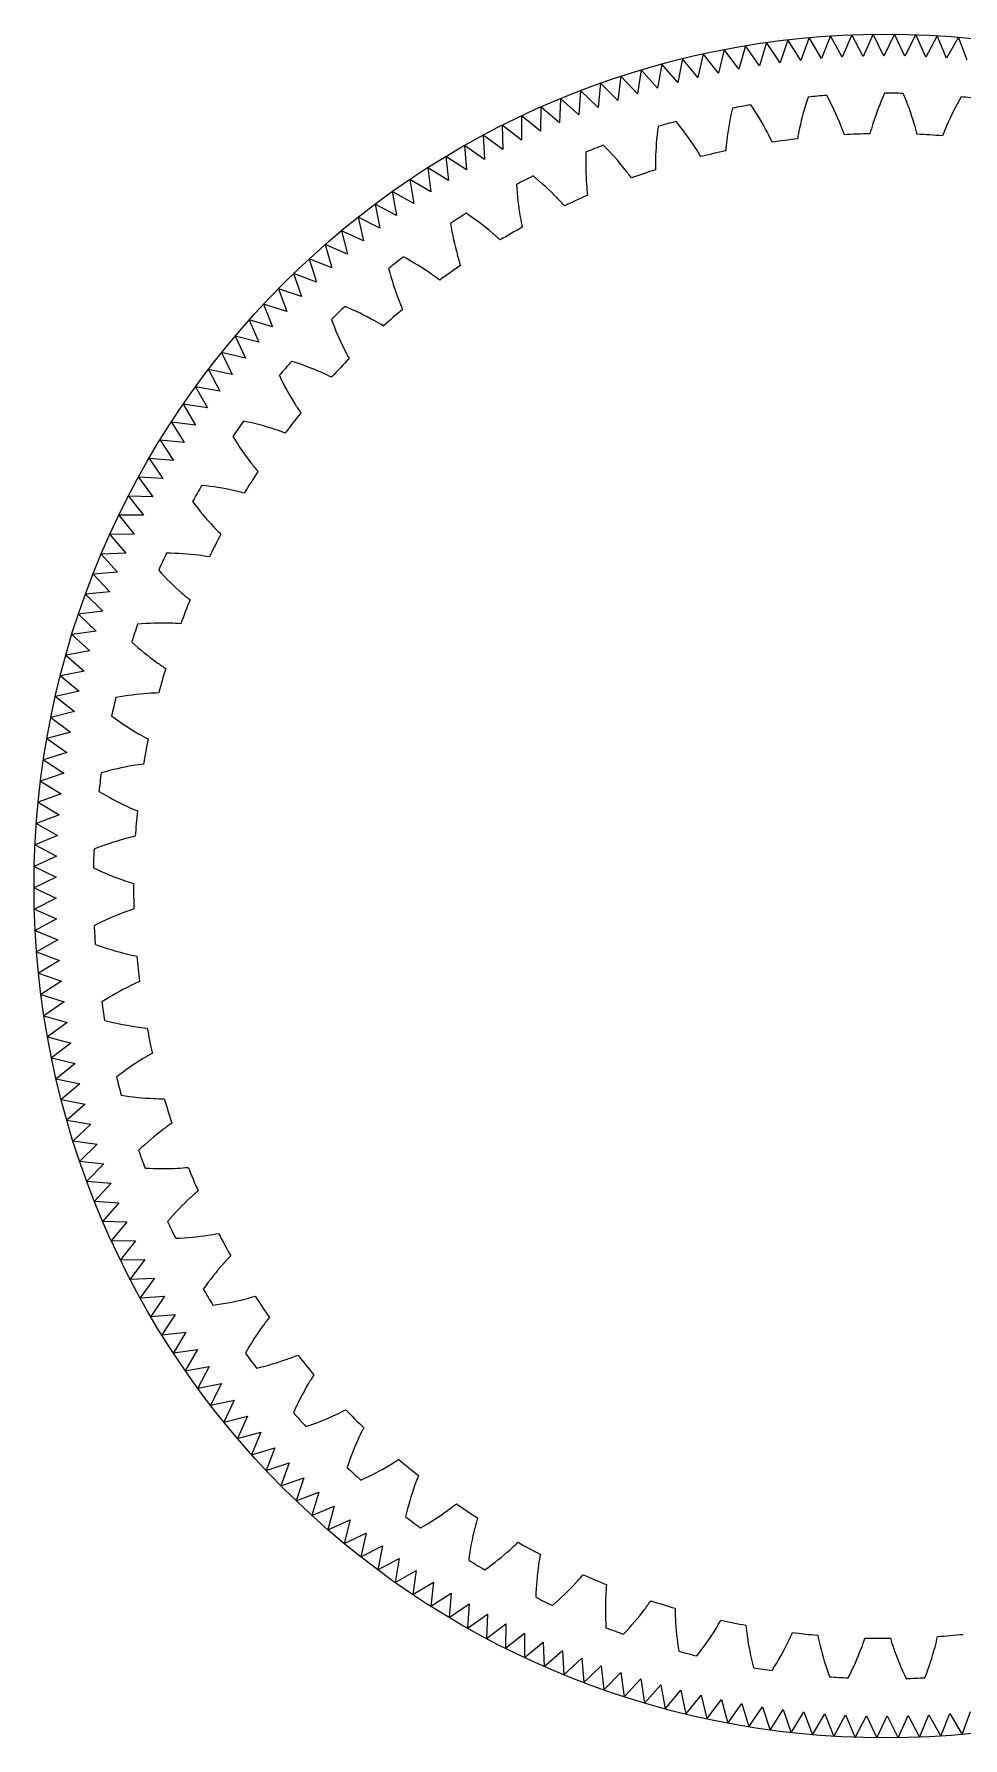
# Model space of a CAD drawing. Header units: millimetres. Extents: x -68.3 to -29.5, y -20.2 to 16.5.
# Drawn here: x -68.29 to -48.66, y -20.2 to 15.8 of the extents above; entities that cross this region are included whole.
import ezdxf

# ---------------------------------------------------------------- set-up
doc = ezdxf.new("R2010")
doc.units = ezdxf.units.MM
doc.layers.get('0').update_dxf_attribs({"linetype": 'CONTINUOUS'})

msp = doc.modelspace()

# ---------------------------------------------------------------- linework, layer by layer
msp.add_lwpolyline([(-48.568, 15.253), (-48.75, 15.735), (-49.007, 15.29), (-49.201, 15.768), (-49.446, 15.317), (-49.653, 15.79), (-49.887, 15.333), (-50.105, 15.801), (-50.328, 15.338), (-50.557, 15.8), (-50.768, 15.331), (-51.01, 15.787), (-51.209, 15.314), (-51.461, 15.764), (-51.648, 15.285), (-51.912, 15.729), (-52.087, 15.246), (-52.362, 15.682), (-52.525, 15.195), (-52.811, 15.625), (-52.962, 15.134), (-53.258, 15.556), (-53.396, 15.061), (-53.703, 15.476), (-53.829, 14.978), (-54.147, 15.384), (-54.26, 14.883), (-54.587, 15.282), (-54.688, 14.778), (-55.025, 15.169), (-55.113, 14.662), (-55.46, 15.044), (-55.535, 14.536), (-55.892, 14.909), (-55.954, 14.399), (-56.32, 14.763), (-56.369, 14.252), (-56.744, 14.606), (-56.781, 14.094), (-57.164, 14.439), (-57.188, 13.926), (-57.58, 14.261), (-57.591, 13.747), (-57.992, 14.072), (-57.989, 13.559), (-58.398, 13.874), (-58.383, 13.36), (-58.8, 13.665), (-58.771, 13.152), (-59.195, 13.446), (-59.155, 12.934), (-59.586, 13.218), (-59.532, 12.707), (-59.97, 12.979), (-59.904, 12.47), (-60.349, 12.731), (-60.269, 12.224), (-60.721, 12.474), (-60.629, 11.969), (-61.086, 12.207), (-60.981, 11.704), (-61.445, 11.932), (-61.327, 11.431), (-61.796, 11.647), (-61.666, 11.15), (-62.141, 11.353), (-61.998, 10.86), (-62.477, 11.051), (-62.323, 10.562), (-62.806, 10.741), (-62.639, 10.255), (-63.128, 10.422), (-62.949, 9.941), (-63.441, 10.096), (-63.25, 9.619), (-63.746, 9.762), (-63.542, 9.29), (-64.042, 9.42), (-63.827, 8.953), (-64.33, 9.071), (-64.103, 8.61), (-64.608, 8.714), (-64.37, 8.259), (-64.878, 8.351), (-64.629, 7.902), (-65.139, 7.981), (-64.878, 7.539), (-65.39, 7.605), (-65.118, 7.169), (-65.631, 7.223), (-65.349, 6.794), (-65.863, 6.834), (-65.57, 6.412), (-66.085, 6.44), (-65.781, 6.026), (-66.297, 6.041), (-65.983, 5.634), (-66.499, 5.636), (-66.175, 5.237), (-66.691, 5.226), (-66.357, 4.836), (-66.872, 4.812), (-66.529, 4.43), (-67.043, 4.393), (-66.69, 4.02), (-67.204, 3.97), (-66.841, 3.606), (-67.353, 3.543), (-66.982, 3.188), (-67.492, 3.112), (-67.112, 2.767), (-67.62, 2.678), (-67.231, 2.343), (-67.737, 2.242), (-67.34, 1.916), (-67.843, 1.802), (-67.438, 1.486), (-67.938, 1.359), (-67.525, 1.054), (-68.022, 0.915), (-67.602, 0.62), (-68.095, 0.468), (-67.667, 0.184), (-68.156, 0.02), (-67.721, -0.253), (-68.206, -0.429), (-67.765, -0.692), (-68.245, -0.88), (-67.797, -1.131), (-68.273, -1.332), (-67.818, -1.571), (-68.289, -1.784), (-67.829, -2.012), (-68.294, -2.236), (-67.828, -2.453), (-68.287, -2.688), (-67.816, -2.893), (-68.269, -3.14), (-67.793, -3.333), (-68.24, -3.592), (-67.759, -3.773), (-68.199, -4.042), (-67.714, -4.211), (-68.147, -4.492), (-67.658, -4.648), (-68.084, -4.94), (-67.591, -5.084), (-68.009, -5.386), (-67.513, -5.518), (-67.923, -5.83), (-67.424, -5.949), (-67.827, -6.272), (-67.324, -6.379), (-67.719, -6.711), (-67.214, -6.805), (-67.6, -7.148), (-67.093, -7.229), (-67.47, -7.581), (-66.961, -7.65), (-67.329, -8.011), (-66.819, -8.067), (-67.178, -8.437), (-66.666, -8.48), (-67.016, -8.86), (-66.503, -8.89), (-66.843, -9.278), (-66.33, -9.295), (-66.66, -9.691), (-66.146, -9.696), (-66.466, -10.1), (-65.953, -10.092), (-66.263, -10.504), (-65.749, -10.483), (-66.049, -10.903), (-65.536, -10.868), (-65.825, -11.296), (-65.314, -11.249), (-65.592, -11.684), (-65.082, -11.623), (-65.348, -12.065), (-64.84, -11.992), (-65.096, -12.44), (-64.589, -12.354), (-64.834, -12.809), (-64.33, -12.711), (-64.562, -13.171), (-64.061, -13.06), (-64.282, -13.526), (-63.784, -13.402), (-63.993, -13.874), (-63.498, -13.738), (-63.695, -14.215), (-63.204, -14.066), (-63.389, -14.548), (-62.901, -14.387), (-63.075, -14.873), (-62.591, -14.7), (-62.752, -15.19), (-62.273, -15.005), (-62.422, -15.499), (-61.947, -15.302), (-62.084, -15.8), (-61.614, -15.591), (-61.738, -16.092), (-61.274, -15.871), (-61.385, -16.375), (-60.927, -16.142), (-61.026, -16.649), (-60.573, -16.405), (-60.659, -16.914), (-60.213, -16.659), (-60.286, -17.17), (-59.847, -16.904), (-59.907, -17.416), (-59.474, -17.139), (-59.521, -17.653), (-59.096, -17.365), (-59.13, -17.88), (-58.712, -17.582), (-58.733, -18.097), (-58.323, -17.788), (-58.331, -18.304), (-57.928, -17.985), (-57.923, -18.501), (-57.529, -18.172), (-57.511, -18.688), (-57.125, -18.349), (-57.095, -18.864), (-56.717, -18.515), (-56.674, -19.03), (-56.305, -18.672), (-56.249, -19.185), (-55.889, -18.818), (-55.82, -19.329), (-55.47, -18.953), (-55.388, -19.462), (-55.047, -19.078), (-54.952, -19.585), (-54.622, -19.192), (-54.514, -19.697), (-54.193, -19.295), (-54.073, -19.797), (-53.762, -19.388), (-53.629, -19.887), (-53.329, -19.47), (-53.184, -19.965), (-52.894, -19.54), (-52.736, -20.032), (-52.458, -19.6), (-52.288, -20.088), (-52.02, -19.649), (-51.837, -20.132), (-51.581, -19.687), (-51.386, -20.165), (-51.141, -19.714), (-50.934, -20.187), (-50.7, -19.73), (-50.482, -20.197), (-50.26, -19.734), (-50.03, -20.196), (-49.819, -19.728), (-49.577, -20.184), (-49.379, -19.711), (-49.126, -20.16), (-48.939, -19.682), (-48.675, -20.125), (-48.5, -19.642)])
msp.add_circle((-50.294, -2.198), 18)
for radius, start, end in [(16.75, 94.2578, 95.6083), (16.75, 88.7194, 90.0699), (16.75, 83.1809, 84.5314), (16.75, 99.7963, 101.1468), (16.75, 105.3347, 106.6853), (15.896, 91.1932, 93.1345), (15.896, 85.6547, 87.596), (16.75, 110.8732, 112.2237), (15.896, 102.2701, 104.2114), (15.896, 96.7316, 98.673), (16.75, 116.4117, 117.7622), (15.896, 107.8086, 109.7499), (15.896, 113.347, 115.2884), (16.75, 121.9501, 123.3006), (15.896, 118.8855, 120.8268), (16.75, 127.4886, 128.8391), (15.896, 124.424, 126.3653), (16.75, 133.027, 134.3776), (15.896, 129.9624, 131.9037), (16.75, 138.5655, 139.916), (15.896, 135.5009, 137.4422), (16.75, 144.104, 145.4545), (15.896, 141.0393, 142.9807), (15.896, 146.5778, 148.5191), (16.75, 149.6424, 150.9929), (15.896, 152.1163, 154.0576), (16.75, 155.1809, 156.5314), (15.896, 157.6547, 159.596), (16.75, 160.7194, 162.0699), (15.896, 163.1932, 165.1345), (16.75, 166.2578, 167.6083), (15.896, 168.7316, 170.673), (16.75, 171.7963, 173.1468), (15.896, 174.2701, 176.2114), (16.75, 177.3347, 178.6853), (15.896, 179.8086, 181.7499), (16.75, 182.8732, 184.2237), (15.896, 185.347, 187.2884), (16.75, 188.4117, 189.7622), (15.896, 190.8855, 192.8268), (16.75, 193.9501, 195.3006), (15.896, 196.424, 198.3653), (16.75, 199.4886, 200.8391), (15.896, 201.9624, 203.9037), (16.75, 205.027, 206.3776), (15.896, 207.5009, 209.4422), (16.75, 210.5655, 211.916), (15.896, 213.0393, 214.9807), (16.75, 216.104, 217.4545), (15.896, 218.5778, 220.5191), (15.896, 224.1163, 226.0576), (16.75, 221.6424, 222.9929), (15.896, 229.6547, 231.596), (16.75, 227.1809, 228.5314), (15.896, 235.1932, 237.1345), (16.75, 232.7194, 234.0699), (15.896, 240.7316, 242.673), (16.75, 238.2578, 239.6083), (15.896, 246.2701, 248.2114), (16.75, 243.7963, 245.1468), (15.896, 251.8086, 253.7499), (16.75, 249.3347, 250.6853), (15.896, 257.347, 259.2884), (15.896, 262.8855, 264.8268), (15.896, 268.424, 270.3653), (15.896, 273.9624, 275.9037), (16.75, 254.8732, 256.2237), (16.75, 260.4117, 261.7622), (16.75, 265.9501, 267.3006), (16.75, 271.4886, 272.8391)]:
    msp.add_arc((-50.294, -2.198), radius, start, end)
for centre, major_axis, ratio, start_param, end_param in [((-50.021, 15.052), (-1.744, -3.132), 0.42182, 5.124499, 5.338716), ((-53.489, 14.746), (-2.228, 2.77), 0.419893, 4.088648, 4.304411), ((-48.358, 14.945), (-2.038, -2.949), 0.42182, 5.124499, 5.338716), ((-51.839, 14.975), (-1.95, 2.972), 0.419893, 4.088648, 4.304411), ((-46.712, 14.678), (-2.313, -2.739), 0.42182, 5.124499, 5.338716), ((-51.687, 14.998), (-1.434, -3.286), 0.42182, 5.124499, 5.338716), ((-55.109, 14.358), (-2.485, 2.542), 0.419893, 4.088648, 4.304411), ((-53.341, 14.783), (-1.11, -3.409), 0.42182, 5.124499, 5.338716), ((-56.685, 13.816), (-2.719, 2.29), 0.419893, 4.088648, 4.304411), ((-54.082, 14.112), (-1.499, 1.939), 0.357035, 4.141885, 4.247025), ((-51.116, 14.437), (-0.813, -2.112), 0.343358, 5.141439, 5.253685), ((-52.491, 14.402), (-1.305, 2.074), 0.357035, 4.141885, 4.247025), ((-49.507, 14.438), (-1.013, -2.024), 0.343358, 5.141439, 5.253685), ((-50.878, 14.536), (-1.098, 2.19), 0.357035, 4.141885, 4.247025), ((-47.905, 14.285), (-1.204, -1.917), 0.343358, 5.141439, 5.253685), ((-58.201, 13.124), (-2.927, 2.017), 0.419893, 4.088648, 4.304411), ((-55.639, 13.67), (-1.679, 1.785), 0.357035, 4.141885, 4.247025), ((-52.718, 14.28), (-0.606, -2.181), 0.343358, 5.141439, 5.253685), ((-54.965, 14.41), (-0.776, -3.5), 0.42182, 5.124499, 5.338716), ((-54.297, 13.969), (-0.392, -2.229), 0.343358, 5.141439, 5.253685), ((-56.546, 13.881), (-0.434, -3.559), 0.42182, 5.124499, 5.338716), ((-59.642, 12.29), (-3.108, 1.725), 0.419893, 4.088648, 4.304411), ((-55.839, 13.507), (-0.175, -2.257), 0.343358, 5.141439, 5.253685), ((-57.146, 13.08), (-1.843, 1.615), 0.357035, 4.141885, 4.247025), ((-58.588, 12.348), (-1.99, 1.429), 0.357035, 4.141885, 4.247025), ((-60.997, 11.32), (-3.26, 1.417), 0.419893, 4.088648, 4.304411), ((-57.328, 12.898), (0.043, -2.263), 0.343358, 5.141439, 5.253685), ((-58.069, 13.203), (-0.089, -3.584), 0.42182, 5.124499, 5.338716), ((-59.953, 11.479), (-2.119, 1.23), 0.357035, 4.141885, 4.247025), ((-59.519, 12.38), (0.258, -3.576), 0.42182, 5.124499, 5.338716), ((-62.252, 10.224), (-3.382, 1.096), 0.419893, 4.088648, 4.304411), ((-58.753, 12.149), (0.261, -2.248), 0.343358, 5.141439, 5.253685), ((-61.228, 10.483), (-2.228, 1.02), 0.357035, 4.141885, 4.247025), ((-60.098, 11.266), (0.477, -2.213), 0.343358, 5.141439, 5.253685), ((-60.883, 11.422), (0.602, -3.534), 0.42182, 5.124499, 5.338716), ((-63.395, 9.012), (-3.472, 0.764), 0.419893, 4.088648, 4.304411), ((-62.401, 9.369), (-2.316, 0.8), 0.357035, 4.141885, 4.247025), ((-61.352, 10.257), (0.688, -2.156), 0.343358, 5.141439, 5.253685), ((-64.416, 7.695), (-3.529, 0.426), 0.419893, 4.088648, 4.304411), ((-63.461, 8.146), (-2.382, 0.573), 0.357035, 4.141885, 4.247025), ((-62.148, 10.336), (0.94, -3.46), 0.42182, 5.124499, 5.338716), ((-62.502, 9.131), (0.893, -2.08), 0.343358, 5.141439, 5.253685), ((-65.305, 6.286), (-3.554, 0.083), 0.419893, 4.088648, 4.304411), ((-63.303, 9.134), (1.27, -3.353), 0.42182, 5.124499, 5.338716), ((-64.398, 6.827), (-2.427, 0.34), 0.357035, 4.141885, 4.247025), ((-63.538, 7.9), (-1.09, 1.984), 0.343358, 1.999846, 2.112092), ((-66.053, 4.797), (-3.545, -0.26), 0.419893, 4.088648, 4.304411), ((-65.203, 5.423), (-2.448, 0.105), 0.357035, 4.141885, 4.247025), ((-64.336, 7.825), (-1.587, 3.215), 0.42182, 1.982906, 2.197123), ((-64.451, 6.574), (-1.276, 1.869), 0.343358, 1.999846, 2.112092), ((-66.655, 3.244), (-3.504, -0.601), 0.419893, 4.088648, 4.304411), ((-65.869, 3.949), (-2.447, -0.132), 0.357035, 4.141885, 4.247025), ((-65.238, 6.423), (-1.89, 3.047), 0.42182, 1.982906, 2.197123), ((-65.232, 5.167), (-1.451, 1.737), 0.343358, 1.999846, 2.112092), ((-67.104, 1.639), (-3.429, -0.937), 0.419893, 4.088648, 4.304411), ((-66.39, 2.417), (-2.423, -0.368), 0.357035, 4.141885, 4.247025), ((-66, 4.94), (-2.175, 2.85), 0.42182, 1.982906, 2.197123), ((-65.873, 3.691), (-1.612, 1.589), 0.343358, 1.999846, 2.112092), ((-67.396, -0.001), (-3.323, -1.263), 0.419893, 4.088648, 4.304411), ((-66.76, 0.842), (-2.376, -0.6), 0.357035, 4.141885, 4.247025), ((-66.616, 3.391), (-2.44, 2.627), 0.42182, 1.982906, 2.197123), ((-66.369, 2.16), (-1.758, 1.426), 0.343358, 1.999846, 2.112092), ((-66.977, -0.762), (-2.307, -0.826), 0.357035, 4.141885, 4.247025), ((-67.528, -1.662), (-3.186, -1.578), 0.419893, 4.088648, 4.304411), ((-67.079, 1.79), (-2.682, 2.379), 0.42182, 1.982906, 2.197123), ((-66.714, 0.588), (-1.887, 1.25), 0.343358, 1.999846, 2.112092), ((-67.499, -3.328), (-3.018, -1.878), 0.419893, 4.088648, 4.304411), ((-67.037, -2.378), (-2.216, -1.045), 0.357035, 4.141885, 4.247025), ((-67.385, 0.151), (-2.899, 2.109), 0.42182, 1.982906, 2.197123), ((-66.907, -1.01), (-1.999, 1.062), 0.343358, 1.999846, 2.112092), ((-67.31, -4.983), (-2.823, -2.161), 0.419893, 4.088648, 4.304411), ((-66.942, -3.994), (-2.105, -1.254), 0.357035, 4.141885, 4.247025), ((-67.532, -1.509), (-3.089, 1.819), 0.42182, 1.982906, 2.197123), ((-66.944, -2.619), (-2.092, 0.864), 0.343358, 1.999846, 2.112092), ((-66.962, -6.613), (-2.601, -2.423), 0.419893, 4.088648, 4.304411), ((-66.691, -5.592), (-1.974, -1.451), 0.357035, 4.141885, 4.247025), ((-67.518, -3.176), (-3.25, 1.513), 0.42182, 1.982906, 2.197123), ((-66.825, -4.224), (-2.166, 0.658), 0.343358, 1.999846, 2.112092), ((-66.287, -7.159), (-1.825, -1.635), 0.357035, 4.141885, 4.247025), ((-66.458, -8.201), (-2.355, -2.663), 0.419893, 4.088648, 4.304411), ((-67.344, -4.834), (-3.381, 1.192), 0.42182, 1.982906, 2.197123), ((-66.553, -5.81), (-2.219, 0.446), 0.343358, 1.999846, 2.112092), ((-65.803, -9.733), (-2.087, -2.878), 0.419893, 4.088648, 4.304411), ((-65.733, -8.679), (-1.659, -1.804), 0.357035, 4.141885, 4.247025), ((-67.01, -6.467), (-3.481, 0.86), 0.42182, 1.982906, 2.197123), ((-66.128, -7.362), (-2.252, 0.23), 0.343358, 1.999846, 2.112092), ((-65.036, -10.139), (-1.477, -1.955), 0.357035, 4.141885, 4.247025), ((-65.003, -11.194), (-1.8, -3.066), 0.419893, 4.088648, 4.304411), ((-66.52, -8.061), (-3.547, 0.52), 0.42182, 1.982906, 2.197123), ((-65.556, -8.866), (-2.263, 0.012), 0.343358, 1.999846, 2.112092), ((-64.201, -11.525), (-1.281, -2.089), 0.357035, 4.141885, 4.247025), ((-64.067, -12.572), (-1.496, -3.225), 0.419893, 4.088648, 4.304411), ((-65.878, -9.6), (-3.581, 0.175), 0.42182, 1.982906, 2.197123), ((-64.841, -10.308), (-2.254, -0.207), 0.343358, 1.999846, 2.112092), ((-63.001, -13.853), (-1.177, -3.354), 0.419893, 4.088648, 4.304411), ((-63.236, -12.824), (-1.074, -2.203), 0.357035, 4.141885, 4.247025), ((-65.091, -11.069), (-3.581, -0.171), 0.42182, 1.982906, 2.197123), ((-63.991, -11.674), (-2.224, -0.424), 0.343358, 1.999846, 2.112092), ((-62.15, -14.023), (-0.856, -2.296), 0.357035, 4.141885, 4.247025), ((-61.817, -15.025), (-0.848, -3.452), 0.419893, 4.088648, 4.304411), ((-63.012, -12.952), (-2.172, -0.636), 0.343358, 1.999846, 2.112092), ((-64.166, -12.456), (-3.548, -0.516), 0.42182, 1.982906, 2.197123), ((-60.953, -15.112), (-0.63, -2.368), 0.357035, 4.141885, 4.247025), ((-60.525, -16.077), (-0.511, -3.518), 0.419893, 4.088648, 4.304411), ((-61.915, -14.129), (-2.101, -0.843), 0.343358, 1.999846, 2.112092), ((-63.111, -13.747), (-3.481, -0.856), 0.42182, 1.982906, 2.197123), ((-59.657, -16.081), (-0.399, -2.418), 0.357035, 4.141885, 4.247025), ((-59.138, -17), (-0.169, -3.551), 0.419893, 4.088648, 4.304411), ((-61.937, -14.93), (-3.383, -1.188), 0.42182, 1.982906, 2.197123), ((-60.709, -15.195), (-2.01, -1.042), 0.343358, 1.999846, 2.112092), ((-57.668, -17.785), (0.174, -3.551), 0.419893, 4.088648, 4.304411), ((-58.273, -16.919), (-0.164, -2.445), 0.357035, 4.141885, 4.247025), ((-59.406, -16.14), (-1.9, -1.231), 0.343358, 1.999846, 2.112092), ((-60.653, -15.994), (-3.252, -1.509), 0.42182, 1.982906, 2.197123), ((-56.129, -18.423), (0.516, -3.517), 0.419893, 4.088648, 4.304411), ((-56.815, -17.621), (0.073, -2.449), 0.357035, 4.141885, 4.247025), ((-58.018, -16.954), (-1.772, -1.408), 0.343358, 1.999846, 2.112092), ((-59.274, -16.93), (-3.091, -1.816), 0.42182, 1.982906, 2.197123), ((-54.536, -18.911), (0.853, -3.451), 0.419893, 4.088648, 4.304411), ((-55.296, -18.178), (0.309, -2.431), 0.357035, 4.141885, 4.247025), ((-57.81, -17.728), (-2.902, -2.106), 0.42182, 1.982906, 2.197123), ((-56.558, -17.631), (-1.628, -1.573), 0.343358, 1.999846, 2.112092), ((-53.731, -18.587), (0.542, -2.39), 0.357035, 4.141885, 4.247025), ((-52.903, -19.242), (1.182, -3.353), 0.419893, 4.088648, 4.304411), ((-56.276, -18.381), (-2.685, -2.376), 0.42182, 1.982906, 2.197123), ((-55.039, -18.163), (-1.468, -1.723), 0.343358, 1.999846, 2.112092), ((-52.133, -18.842), (0.77, -2.326), 0.357035, 4.141885, 4.247025), ((-53.476, -18.547), (-1.295, -1.856), 0.343358, 1.999846, 2.112092), ((-51.246, -19.415), (1.501, -3.223), 0.419893, 4.088648, 4.304411), ((-54.686, -18.882), (-2.443, -2.624), 0.42182, 1.982906, 2.197123), ((-50.518, -18.942), (0.991, -2.241), 0.357035, 4.141885, 4.247025), ((-49.58, -19.426), (-1.805, 3.063), 0.419893, 0.947056, 1.162818), ((-53.056, -19.228), (-2.178, -2.848), 0.42182, 1.982906, 2.197123), ((-51.883, -18.778), (-1.11, -1.973), 0.343358, 1.999846, 2.112092), ((-48.901, -18.885), (-1.203, 2.135), 0.357035, 1.000293, 1.105432), ((-47.921, -19.277), (-2.092, 2.874), 0.419893, 0.947056, 1.162818), ((-51.399, -19.416), (-1.893, -3.044), 0.42182, 1.982906, 2.197123), ((-50.276, -18.854), (-0.915, -2.071), 0.343358, 1.999846, 2.112092)]:
    msp.add_ellipse(centre, major_axis=major_axis, ratio=ratio, start_param=start_param, end_param=end_param)

doc.saveas('drawing.dxf')
